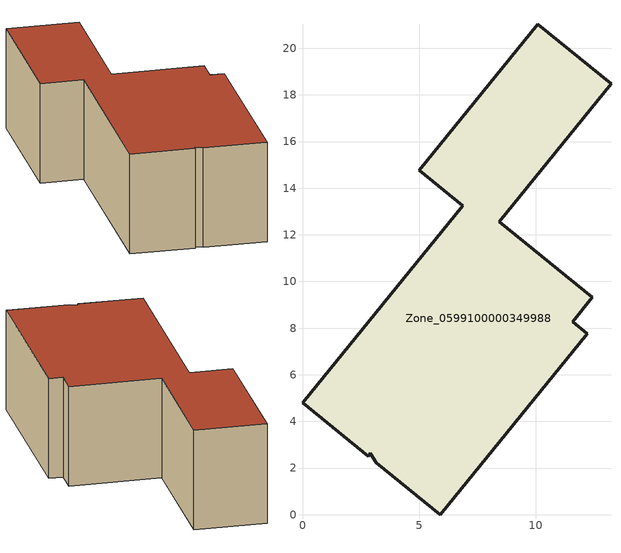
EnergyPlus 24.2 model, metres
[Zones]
Zone_0599100000349988
 floor ground (C_G): 3.16,2.23 2.92,2.63 2.82,2.51 0,4.79 6.87,13.25 5,14.77 10.09,21.03 13.23,18.47 8.44,12.57 12.43,9.32 11.58,8.28 12.21,7.77 5.91,0 z0
 wall outside (C_F): 5.91,0 12.21,7.77 11.58,8.28 12.43,9.32 8.44,12.57 13.23,18.47 10.09,21.03 5,14.77 6.87,13.25 0,4.79 2.82,2.51 2.92,2.63 3.16,2.23 5.91,0 z0:5.81
 roof outside (C_R): 2.92,2.63 3.16,2.23 5.91,0 12.21,7.77 11.58,8.28 12.43,9.32 8.44,12.57 13.23,18.47 10.09,21.03 5,14.77 6.87,13.25 0,4.79 2.82,2.51 z5.81
[BUILDING]
Pand.0599100000349988: North Axis=0; Terrain=City; Loads Convergence Tolerance Value=0.04; Temperature Convergence Tolerance Value=0.4; Solar Distribution=FullExterior; Maximum Number of Warmup Days=25; Minimum Number of Warmup Days=1
[Site:Location]
Rotterdam.The.Hague.AP_ZH_NLD Design_Conditions: Latitude=51.96; Longitude=4.45; Time Zone=1; Elevation=-4.5
[SITE:GROUNDTEMPERATURE:BUILDINGSURFACE]
18, 18, 18, 18, 18, 18, 18, 18, 18, 18, 18, 18
[MATERIAL] Thermal Absorptance=0.9; Solar Absorptance=0.7; Visible Absorptance=0.7
Name | Roughness | Thickness | Conductivity | Density | Specific Heat
G.D.1992-2005 | MediumSmooth | 0.15 | 0.06 | 540 | 1210
F.D.1992-2005 | Rough | 0.3 | 0.12 | 1920 | 840
R.D.1992-2005 | MediumRough | 0.2 | 0.08 | 1500 | 1000
[CONSTRUCTION]
C_G: G.D.1992-2005
C_F: F.D.1992-2005
C_R: R.D.1992-2005
[ZONE]
Zone_0599100000349988: Type=1; Multiplier=1; Ceiling Height=Autocalculate; Volume=Autocalculate; Floor Area=autocalculate; Part of Total Floor Area=Yes
[ZONEINFILTRATION:DESIGNFLOWRATE]
Infil_Zone_0599100000349988: Zone or ZoneList or Space or SpaceList=Zone_0599100000349988; Schedule=AlwaysOn; Design Flow Rate Calculation Method=Flow/Area; Flow Rate per Floor Area=0.0021; Constant Term Coefficient=1; Temperature Term Coefficient=0; Velocity Term Coefficient=0; Velocity Squared Term Coefficient=0
[HVACTEMPLATE:ZONE:IDEALLOADSAIRSYSTEM]
Zone_0599100000349988: Maximum Heating Supply Air Temperature=50; Minimum Cooling Supply Air Temperature=13; Maximum Heating Supply Air Humidity Ratio=0.0156; Minimum Cooling Supply Air Humidity Ratio=0.0077; Heating Limit=NoLimit; Cooling Limit=NoLimit; Dehumidification Control Type=ConstantSensibleHeatRatio; Cooling Sensible Heat Ratio=0.7; Dehumidification Setpoint=60; Humidification Control Type=None; Humidification Setpoint=30; Outdoor Air Method=None; Outdoor Air Flow Rate per Person=0.00944; Outdoor Air Flow Rate per Zone Floor Area=0; Outdoor Air Flow Rate per Zone=0; Demand Controlled Ventilation Type=None; Outdoor Air Economizer Type=NoEconomizer; Heat Recovery Type=None; Sensible Heat Recovery Effectiveness=0.7; Latent Heat Recovery Effectiveness=0.65
[ZONECONTROL:THERMOSTAT]
ThermostatControl_Zone_0599100000349988: Zone or ZoneList=Zone_0599100000349988; Control Type Schedule=DualSetpointControlType; Control 1=Thermostat_Zone_0599100000349988; Temperature Difference Between Cutout And Setpoint=0
[THERMOSTATSETPOINT:DUALSETPOINT]
Thermostat_Zone_0599100000349988: Heating Setpoint Temperature Schedule=HeatingSetpoint_Zone_0599100000349988; Cooling Setpoint Temperature Schedule=CoolingSetpoint_Zone_0599100000349988
[SCHEDULE:COMPACT]
HeatingSetpoint_Zone_0599100000349988: Through: 12/31, For: AllDays, Until: 24:00, 21
CoolingSetpoint_Zone_0599100000349988: Through: 12/31, For: AllDays, Until: 24:00, 24
DualSetpointControlType: Through: 12/31, For: AllDays, Until: 24:00, 4
AlwaysOn: Through: 12/31, For: AllDays, Until: 24:00, 1
